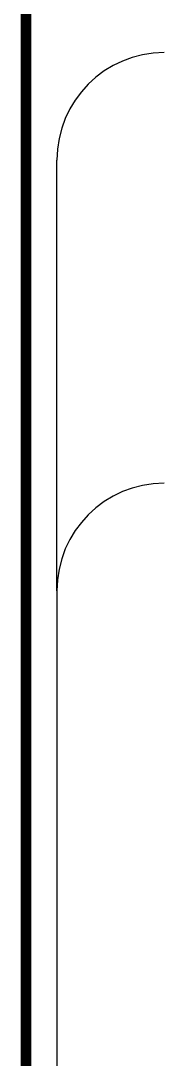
# Model space of a CAD drawing. Extents: x -1439 to 23780, y -1362 to 4476.
# Drawn here: x 14169.1 to 14182.5, y 2546.5 to 2643 of the extents above; entities that cross this region are included whole.
import ezdxf

# ---------------------------------------------------------------- set-up
doc = ezdxf.new("R2010")
doc.units = 0
doc.header["$MEASUREMENT"] = 0
doc.linetypes.add('Audi$0$HIDDEN2', pattern=[4.7625, 3.175, -1.5875])
doc.layers.add('Audi$0$21', color=8, linetype='Continuous', lineweight=9)
doc.layers.add('E-KABLO', color=7, linetype='Continuous', lineweight=30)

msp = doc.modelspace()

# ---------------------------------------------------------------- linework, layer by layer
at = {"layer": 'Audi$0$21', "linetype": 'Audi$0$HIDDEN2', "ltscale": 0.1, "const_width": 1}
msp.add_lwpolyline([(14169.636, 2880.95), (14512.5, 2880.95), (14512.5, 2393.961), (14169.636, 2393.961)], close=True, dxfattribs=at)
at = {"layer": 'E-KABLO', "color": 6}
msp.add_line((14172.5, 2590), (14172.5, 2630.004), dxfattribs=at)
at = {"layer": 'E-KABLO', "color": 6, "ltscale": 40}
msp.add_line((14172.5, 2590), (14172.5, 2352), dxfattribs=at)
at = {"layer": 'E-KABLO', "color": 6}
for centre in [(14182.5, 2630.004), (14182.5, 2590)]:
    msp.add_arc(centre, 10, 90, 180, dxfattribs=at)

doc.saveas('drawing.dxf')
